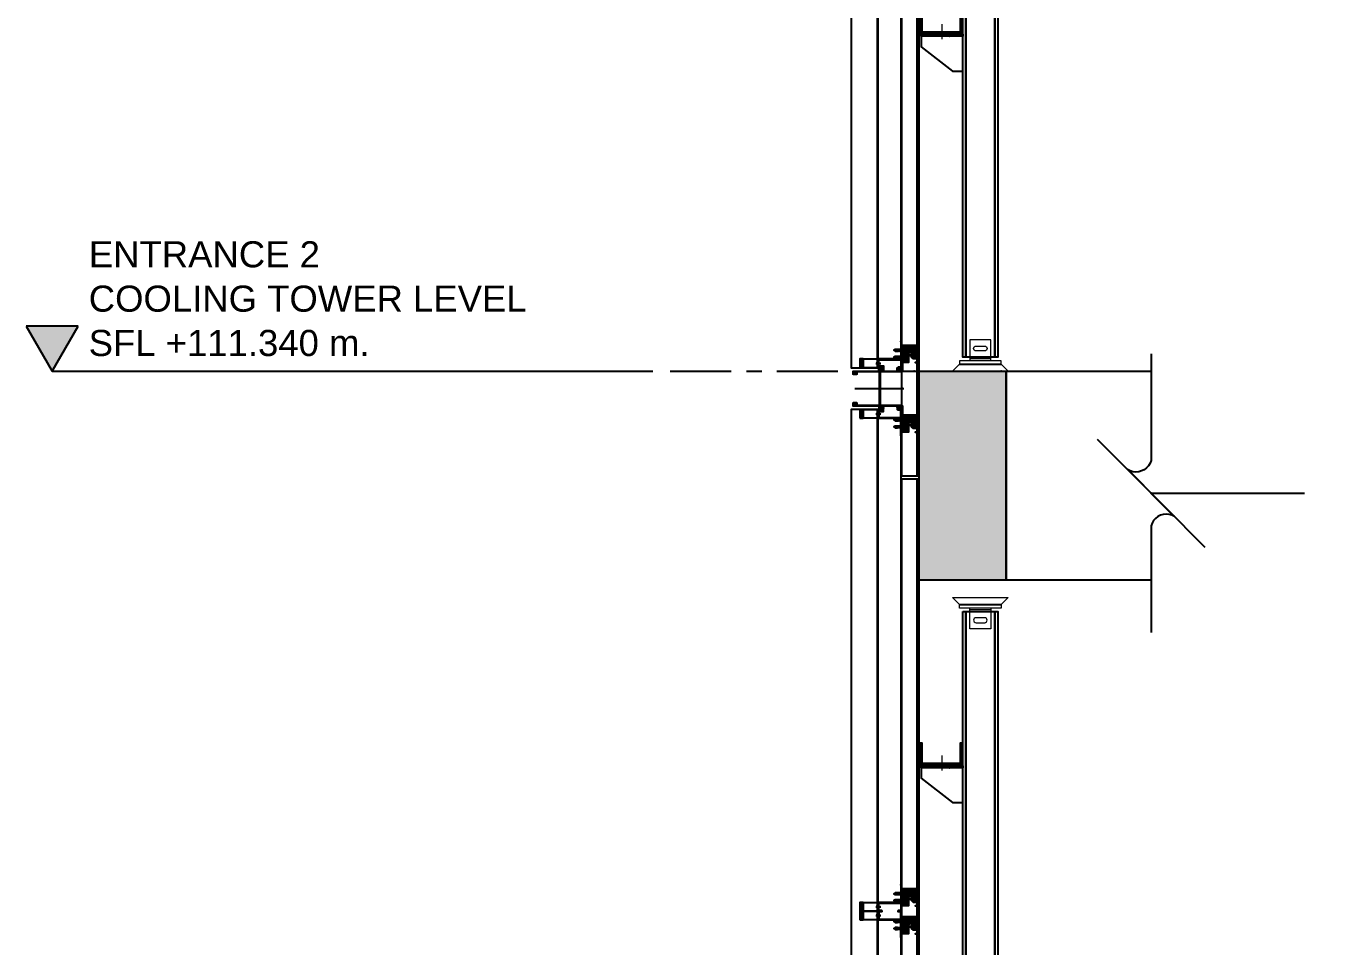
# Model space of a CAD drawing. Header units: millimetres. Extents: x -4391136 to -1798569, y -886572 to -291056.
# Drawn here: x -2201829 to -2198091, y -386143 to -383500 of the extents above; entities that cross this region are included whole.
import ezdxf

# ---------------------------------------------------------------- set-up
doc = ezdxf.new("R2010")
doc.units = ezdxf.units.MM
doc.set_wipeout_variables(frame=1)
for name, pattern in [('CENTER', [50.8, 31.75, -6.35, 6.35, -6.35]), ('TA_GL_000.70000', [1.925, 0.7, -0.175, 0.175, -0.175, 0.7]), ('TA_HL_001.00000', [6.5, 3.55, -2.95]), ('XKITLINE00', [0])]:
    doc.linetypes.add(name, pattern=pattern)
for name, color, linetype, plot in [('000 - 0_SYM_DWG_BREAKER_DEF_SUB', 7, 'Continuous', False), ('000 - STRUCTURE_STEEL_FRAMING_DEF_SUB', 7, 'Continuous', False), ('010 - ASPG_ACCESSORIES_DEF_SUB', 7, 'Continuous', False), ('010 - ASPG_FASTERN_DEF_SUB', 7, 'Continuous', False), ('010 - ASPG_FRAMING_DEF_SUB', 7, 'Continuous', False)]:
    doc.layers.add(name, color=color, linetype=linetype, plot=plot)
for name, color, linetype in [('000 - 0_SYM_DWG_BREAKER_MAIN_COLOR_1', 7, 'Continuous'), ('000 - 0_SYM_DWG_BREAKER_WIPEOUT_', 7, 'Continuous'), ('000 - 0_SYM_DWG_GRIDLINE_MAIN_COLOR_251', 7, 'Continuous'), ('000 - 0_SYM_DWG_LEVEL_MAIN_COLOR_2', 7, 'Continuous'), ('000 - 0_SYM_DWG_LEVEL_TEXT', 7, 'Continuous'), ('000 - CONCRETE_COL_CUT_COLOR_1', 7, 'Continuous'), ('000 - CONCRETE_COL_CUT_COLOR_5', 7, 'Continuous'), ('000 - CONCRETE_COL_HATCH_', 7, 'Continuous'), ('000 - CONCRETE_COL_MAIN_COLOR_1', 7, 'Continuous'), ('000 - CONCRETE_COL_WIPEOUT_', 7, 'Continuous'), ('000 - STRUCTURE_STEEL_ACCESORIES_MAIN_COLOR_1', 7, 'Continuous'), ('000 - STRUCTURE_STEEL_FASTERN_MAIN_COLOR_2', 7, 'Continuous'), ('000 - STRUCTURE_STEEL_FRAMING_CUT_COLOR_4', 7, 'Continuous'), ('000 - STRUCTURE_STEEL_FRAMING_HATCH_', 7, 'Continuous'), ('000 - STRUCTURE_STEEL_FRAMING_MAIN_COLOR_1', 7, 'Continuous'), ('000 - STRUCTURE_STEEL_FRAMING_MAIN_COLOR_2', 7, 'Continuous'), ('000 - STRUCTURE_STEEL_FRAMING_SUB_COLOR_2', 7, 'Continuous'), ('000 - STRUCTURE_STEEL_FRAMING_WIPEOUT_', 7, 'Continuous'), ('010 - ASPG_ACCESSORIES_MAIN_COLOR_1', 7, 'Continuous'), ('010 - ASPG_ACCESSORIES_MAIN_COLOR_2', 7, 'Continuous'), ('010 - ASPG_ACCESSORIES_SUB_COLOR_3', 7, 'Continuous'), ('010 - ASPG_EXTR_MAIN_COLOR_2', 7, 'Continuous'), ('010 - ASPG_EXTR_WIPEOUT_', 7, 'Continuous'), ('010 - ASPG_FASTERN_MAIN_COLOR_1', 7, 'Continuous'), ('010 - ASPG_FASTERN_SUB_COLOR_2', 7, 'Continuous'), ('010 - ASPG_FASTERN_WIPEOUT_', 7, 'Continuous'), ('010 - ASPG_FRAMING_CUT_COLOR_4', 7, 'Continuous'), ('010 - ASPG_FRAMING_HATCH_', 7, 'Continuous'), ('010 - ASPG_FRAMING_SUB_COLOR_2', 7, 'Continuous'), ('010 - ASPG_FRAMING_WIPEOUT_', 7, 'Continuous'), ('Center Line', 7, 'CENTER'), ('HATCH', 7, 'Continuous')]:
    doc.layers.add(name, color=color, linetype=linetype)
doc.layers.add('Part', color=7, linetype='Continuous', lineweight=0)
doc.layers.add('SCREW', color=7, linetype='Continuous', lineweight=5)
doc.styles.add('Arial_1', font='arial.ttf', dxfattribs={"height": 2000})
doc.styles.add('TA', font='', dxfattribs={"height": 4.5})
doc.styles.get('TA').set_extended_font_data('Cordia New')
pattern_1 = [(45, (2715.48714, 3084.9077), (-0.265165043, 0.265165043), []), (45, (2715.6639, 3084.9077), (-0.265165043, 0.265165043), [])]
pattern_2 = [(270, (1257419.24324, -520041.6224), (0.65495992507, -1.1344238721), [0.7562825814, -1.5125651628]), (30, (1257419.24324, -520041.6224), (0.65495992936, 1.1344238696), [0.7562825814, -1.5125651628]), (330, (1257419.24324, -520041.6224), (1.30991985442, -2.48e-09), [-1.5125651628, 0.7562825814])]
pattern_3 = [(315, (1257419.4929, -520021.6224), (1.3369313545, 1.3369313545), []), (45, (1257419.4929, -520021.6224), (-1.3369313545, 1.3369313545), [])]
pattern_4 = [(270, (1257419.4425, -520043.9224), (0.65495992507, -1.1344238721), [0.7562825814, -1.5125651628]), (30, (1257419.4425, -520043.9224), (0.65495992936, 1.1344238696), [0.7562825814, -1.5125651628]), (330, (1257419.4425, -520043.9224), (1.30991985442, -2.48e-09), [-1.5125651628, 0.7562825814])]
pattern_5 = [(315, (1257419.1929, -520023.9224), (1.3369313545, 1.3369313545), []), (45, (1257419.1929, -520023.9224), (-1.3369313545, 1.3369313545), [])]

# ---------------------------------------------------------------- blocks, each defined once
blk = doc.blocks.new('*A2430')
at = {"layer": 'Part', "color": 7, "linetype": 'XKITLINE00', "lineweight": 0}
for p, q in [((560.731873, 232.946249), (560.571873, 232.946249)), ((560.571873, 232.946249), (560.571873, 231.646249)), ((560.731873, 231.766249), (560.731873, 232.946249)), ((563.071873, 232.946249), (562.911873, 232.946249)), ((562.911873, 232.946249), (562.911873, 231.766249)), ((563.071873, 231.646249), (563.071873, 232.946249)), ((562.911873, 231.766249), (560.731873, 231.766249)), ((560.571873, 231.646249), (563.071873, 231.646249))]:
    blk.add_line(p, q, dxfattribs=at)
blk = doc.blocks.new('*A2431')
at = {"layer": 'Part', "color": 7, "linetype": 'XKITLINE00', "lineweight": 0}
for p, q in [((560.671873, 231.526249), (560.671873, 231.646249)), ((563.071873, 231.526249), (560.671873, 231.526249)), ((563.071873, 231.646249), (563.071873, 231.526249))]:
    blk.add_line(p, q, dxfattribs=at)
blk = doc.blocks.new('*U2432')
at = {"color": 7}
blk.add_wipeout([(-120, 100), (-120, 106), (-125, 106), (-125, 171), (-117, 171), (-117, 112), (-8, 112), (-8, 171), (0, 171), (0, 106), (0, 100), (0, 0), (-30, 0), (-120, 70)], dxfattribs=at)
at = {"layer": '000 - STRUCTURE_STEEL_FRAMING_HATCH_'}
h = blk.add_hatch(dxfattribs=at)
h.set_pattern_fill('ANSI32', scale=0.5)
h.paths.add_polyline_path([(-125, 171), (-125, 106), (0, 106), (0, 171), (-8, 171), (-8, 112), (-117, 112), (-117, 171)])
h = blk.add_hatch(dxfattribs=at)
h.set_pattern_fill('ANSI32', style=0)
h.set_pattern_definition(pattern_1)
h.paths.add_polyline_path([(-38, 106), (-38, 100), (-82, 100), (-82, 106)], flags=17)
h = blk.add_hatch(dxfattribs=at)
h.set_pattern_fill('ANSI32', style=0)
h.set_pattern_definition(pattern_1)
h.paths.add_polyline_path([(-53, 112), (-53, 106), (-67, 106), (-67, 112)], flags=17)
at = {"layer": '000 - STRUCTURE_STEEL_FRAMING_CUT_COLOR_4', "color": 7}
blk.add_lwpolyline([(-125, 171), (-125, 106), (0, 106), (0, 171), (-8, 171), (-8, 112), (-117, 112), (-117, 171), (-125, 171)], dxfattribs=at)
at = {"layer": '000 - STRUCTURE_STEEL_FRAMING_DEF_SUB', "color": 7, "linetype": 'XKITLINE00', "lineweight": 0}
blk.add_line((-60, 92.1), (-60, 135), dxfattribs=at)
blk.add_line((-60, 92.1), (-60, 135), dxfattribs=at)
at = {"layer": '000 - STRUCTURE_STEEL_FRAMING_HATCH_', "color": 7, "linetype": 'XKITLINE00', "lineweight": 0}
for p, q in [((-82, 100), (-82, 106)), ((-82, 100), (-82, 106)), ((-67, 106), (-67, 112)), ((-67, 106), (-67, 112)), ((-53, 106), (-53, 112)), ((-53, 106), (-53, 112)), ((-38, 100), (-38, 106)), ((-38, 100), (-38, 106))]:
    blk.add_line(p, q, dxfattribs=at)
at = {"layer": '000 - STRUCTURE_STEEL_FRAMING_MAIN_COLOR_2', "color": 7}
blk.add_lwpolyline([(-120, 106), (0, 106), (0, 100), (-120, 100)], close=True, dxfattribs=at)
blk.add_lwpolyline([(-120, 100), (-120, 70), (-30, 0), (0, 0), (0, 100), (-120, 100)], dxfattribs=at)
at = {"color": 7, "lineweight": 0, "xscale": 50, "yscale": 50, "zscale": 50}
blk.add_blockref('*A2430', (-28153.6, -11476.3), dxfattribs=at)
at = {"layer": '000 - STRUCTURE_STEEL_FRAMING_MAIN_COLOR_2', "color": 7, "xscale": 50, "yscale": 50, "zscale": 50}
blk.add_blockref('*A2431', (-28153.6, -11476.3), dxfattribs=at)
blk = doc.blocks.new('*U3385')
at = {"color": 7}
blk.add_wipeout([(60, 20), (60, 30), (-60, 30), (-60, 20), (-80, 0), (80, 0)], dxfattribs=at)
for points in [[(-226, -300), (-176, -300), (-176, 2340), (-226, 2340)], [(60, 1980), (60, 1970), (-60, 1970), (-60, 1980), (-80, 2000), (80, 2000)]]:
    blk.add_wipeout(points, dxfattribs=at).dxf.layer = '000 - STRUCTURE_STEEL_FRAMING_WIPEOUT_'
at = {"layer": '000 - STRUCTURE_STEEL_FASTERN_MAIN_COLOR_2', "color": 7}
blk.add_line((-60, 20), (60, 20), dxfattribs=at)
at = {"color": 7}
blk.add_wipeout([(60, 1980), (60, 1970), (-60, 1970), (-60, 1980), (-80, 2000), (80, 2000)], dxfattribs=at)
at = {"layer": '000 - STRUCTURE_STEEL_FASTERN_MAIN_COLOR_2', "color": 7}
blk.add_line((-60, 1980), (60, 1980), dxfattribs=at)
at = {"layer": '000 - STRUCTURE_STEEL_FASTERN_MAIN_COLOR_2', "color": 7, "lineweight": 0}
blk.add_lwpolyline([(60, 1980), (60, 1970), (-60, 1970), (-60, 1980), (-80, 2000), (80, 2000)], close=True, dxfattribs=at)
at = {"color": 7}
blk.add_wipeout([(-50, 40), (50, 40), (50, 1960), (-50, 1960)], dxfattribs=at)
at = {"layer": '000 - STRUCTURE_STEEL_ACCESORIES_MAIN_COLOR_1', "color": 7, "lineweight": 0}
for p, q in [((-30, 1910), (-30, 1970)), ((30, 1965), (-30, 1965)), ((30, 1970), (30, 1910)), ((30, 1910), (-30, 1910)), ((30, 90), (-30, 90)), ((-30, 90), (-30, 30)), ((30, 30), (30, 90)), ((30, 35), (-30, 35))]:
    blk.add_line(p, q, dxfattribs=at)
for points in [[(-15.2, 1928.5), (-12.5, 1928), (12.5, 1928), (15.2, 1928.5), (17.4, 1930.1), (19, 1932.3), (19.5, 1935), (19, 1937.7), (17.4, 1939.9), (15.2, 1941.5), (12.5, 1942), (-12.5, 1942), (-15.2, 1941.5), (-17.4, 1939.9), (-19, 1937.7), (-19.5, 1935), (-19, 1932.3), (-17.4, 1930.1), (-15.2, 1928.5)], [(-15.2, 71.5), (-12.5, 72), (12.5, 72), (15.2, 71.5), (17.4, 69.9), (19, 67.7), (19.5, 65), (19, 62.3), (17.4, 60.1), (15.2, 58.5), (12.5, 58), (-12.5, 58), (-15.2, 58.5), (-17.4, 60.1), (-19, 62.3), (-19.5, 65), (-19, 67.7), (-17.4, 69.9), (-15.2, 71.5)]]:
    blk.add_lwpolyline(points, close=True, dxfattribs=at)
at = {"layer": '000 - STRUCTURE_STEEL_FASTERN_MAIN_COLOR_2', "color": 7, "lineweight": 0}
blk.add_lwpolyline([(60, 20), (60, 30), (-60, 30), (-60, 20), (-80, 0), (80, 0)], close=True, dxfattribs=at)
at = {"layer": '000 - STRUCTURE_STEEL_FRAMING_MAIN_COLOR_1', "color": 7}
for points in [[(-50, 1960), (-42, 1960), (-42, 40), (-50, 40)], [(42, 1960), (50, 1960), (50, 40), (42, 40)]]:
    blk.add_lwpolyline(points, close=True, dxfattribs=at)
at = {"layer": '000 - STRUCTURE_STEEL_FRAMING_SUB_COLOR_2', "color": 7}
blk.add_lwpolyline([(-42, 1960), (42, 1960), (42, 40), (-42, 40)], close=True, dxfattribs=at)
at = {"color": 7}
for p in [(-50, 1411.5), (-50, 361.5)]:
    blk.add_blockref('*U2432', p, dxfattribs=at)
at = {"layer": '000 - STRUCTURE_STEEL_FRAMING_MAIN_COLOR_1', "color": 7}
for points in [[(-226, -300), (-181, -300), (-181, 2340), (-226, 2340)], [(-181, -300), (-176, -300), (-176, 2340), (-181, 2340)]]:
    blk.add_lwpolyline(points, close=True, dxfattribs=at)
at = {"color": 7}
for p in [(-50, 1411.5), (-50, 361.5)]:
    blk.add_blockref('*U2432', p, dxfattribs=at)
blk = doc.blocks.new('*U3386')
at = {"color": 7}
blk.add_wipeout([(60, 20), (60, 30), (-60, 30), (-60, 20), (-80, 0), (80, 0)], dxfattribs=at)
for points in [[(-226, -300), (-176, -300), (-176, 3500), (-226, 3500)], [(60, 2130), (60, 2120), (-60, 2120), (-60, 2130), (-80, 2150), (80, 2150)]]:
    blk.add_wipeout(points, dxfattribs=at).dxf.layer = '000 - STRUCTURE_STEEL_FRAMING_WIPEOUT_'
at = {"layer": '000 - STRUCTURE_STEEL_FASTERN_MAIN_COLOR_2', "color": 7}
blk.add_line((-60, 20), (60, 20), dxfattribs=at)
at = {"color": 7}
blk.add_wipeout([(60, 2130), (60, 2120), (-60, 2120), (-60, 2130), (-80, 2150), (80, 2150)], dxfattribs=at)
at = {"layer": '000 - STRUCTURE_STEEL_FASTERN_MAIN_COLOR_2', "color": 7}
blk.add_line((-60, 2130), (60, 2130), dxfattribs=at)
at = {"layer": '000 - STRUCTURE_STEEL_FASTERN_MAIN_COLOR_2', "color": 7, "lineweight": 0}
blk.add_lwpolyline([(60, 2130), (60, 2120), (-60, 2120), (-60, 2130), (-80, 2150), (80, 2150)], close=True, dxfattribs=at)
at = {"color": 7}
blk.add_wipeout([(-50, 40), (50, 40), (50, 2110), (-50, 2110)], dxfattribs=at)
at = {"layer": '000 - STRUCTURE_STEEL_ACCESORIES_MAIN_COLOR_1', "color": 7, "lineweight": 0}
for p, q in [((-30, 2060), (-30, 2120)), ((30, 2115), (-30, 2115)), ((30, 2120), (30, 2060)), ((30, 2060), (-30, 2060)), ((30, 90), (-30, 90)), ((-30, 90), (-30, 30)), ((30, 30), (30, 90)), ((30, 35), (-30, 35))]:
    blk.add_line(p, q, dxfattribs=at)
for points in [[(-15.2, 2078.5), (-12.5, 2078), (12.5, 2078), (15.2, 2078.5), (17.4, 2080.1), (19, 2082.3), (19.5, 2085), (19, 2087.7), (17.4, 2089.9), (15.2, 2091.5), (12.5, 2092), (-12.5, 2092), (-15.2, 2091.5), (-17.4, 2089.9), (-19, 2087.7), (-19.5, 2085), (-19, 2082.3), (-17.4, 2080.1), (-15.2, 2078.5)], [(-15.2, 71.5), (-12.5, 72), (12.5, 72), (15.2, 71.5), (17.4, 69.9), (19, 67.7), (19.5, 65), (19, 62.3), (17.4, 60.1), (15.2, 58.5), (12.5, 58), (-12.5, 58), (-15.2, 58.5), (-17.4, 60.1), (-19, 62.3), (-19.5, 65), (-19, 67.7), (-17.4, 69.9), (-15.2, 71.5)]]:
    blk.add_lwpolyline(points, close=True, dxfattribs=at)
at = {"layer": '000 - STRUCTURE_STEEL_FASTERN_MAIN_COLOR_2', "color": 7, "lineweight": 0}
blk.add_lwpolyline([(60, 20), (60, 30), (-60, 30), (-60, 20), (-80, 0), (80, 0)], close=True, dxfattribs=at)
at = {"layer": '000 - STRUCTURE_STEEL_FRAMING_MAIN_COLOR_1', "color": 7}
for points in [[(-50, 2110), (-42, 2110), (-42, 40), (-50, 40)], [(42, 2110), (50, 2110), (50, 40), (42, 40)]]:
    blk.add_lwpolyline(points, close=True, dxfattribs=at)
at = {"layer": '000 - STRUCTURE_STEEL_FRAMING_SUB_COLOR_2', "color": 7}
blk.add_lwpolyline([(-42, 2110), (42, 2110), (42, 40), (-42, 40)], close=True, dxfattribs=at)
at = {"color": 7}
blk.add_blockref('*U2432', (-50, 861.5), dxfattribs=at)
blk.add_blockref('*U2432', (-50, 861.5), dxfattribs=at)
at = {"layer": '000 - STRUCTURE_STEEL_FRAMING_MAIN_COLOR_1', "color": 7}
for points in [[(-226, -300), (-181, -300), (-181, 3500), (-226, 3500)], [(-181, -300), (-176, -300), (-176, 3500), (-181, 3500)]]:
    blk.add_lwpolyline(points, close=True, dxfattribs=at)
at = {"color": 7}
blk.add_blockref('*U2432', (-50, 861.5), dxfattribs=at)
blk.add_blockref('*U2432', (-50, 861.5), dxfattribs=at)
blk = doc.blocks.new('000_ASPG_TYP_FILES_20260218-010703_FRAME_EXTR_HONLIZONTAL')
at = {"layer": '010 - ASPG_FRAMING_HATCH_'}
h = blk.add_hatch(dxfattribs=at)
h.set_pattern_fill('ANSI32', scale=0.1)
edge = h.paths.add_edge_path()
edge.add_line((74.7, 2), (25, 2))
edge.add_line((25, 2), (25, 67))
edge.add_arc((24.7, 67), 0.3, 0, 90)
edge.add_line((24.7, 67.3), (0.3, 67.3))
edge.add_arc((0.3, 67), 0.3, 90, 180)
edge.add_line((0, 67), (0, 57.6))
edge.add_arc((0.3, 57.6), 0.3, 180, 270)
edge.add_line((0.3, 57.3), (1.7, 57.3))
edge.add_arc((1.7, 57.6), 0.3, 270, 360)
edge.add_line((2, 57.6), (2, 65))
edge.add_arc((2.3, 65), 0.3, 90, 180, ccw=False)
edge.add_line((2.3, 65.3), (22.7, 65.3))
edge.add_arc((22.7, 65), 0.3, 0, 90, ccw=False)
edge.add_line((23, 65), (23, 49))
edge.add_line((23, 49), (23.5, 48.5))
edge.add_line((23.5, 48.5), (23, 48))
edge.add_line((23, 48), (23, 22.3))
edge.add_line((23, 22.3), (23.5, 21.8))
edge.add_line((23.5, 21.8), (23, 21.3))
edge.add_line((23, 21.3), (23, 2.3))
edge.add_arc((22.7, 2.3), 0.3, -90, 0, ccw=False)
edge.add_line((22.7, 2), (2.3, 2))
edge.add_arc((2.3, 2.3), 0.3, 180, 270, ccw=False)
edge.add_line((2, 2.3), (2, 9.7))
edge.add_arc((1.7, 9.7), 0.3, 0, 90)
edge.add_line((1.7, 10), (0.3, 10))
edge.add_arc((0.3, 9.7), 0.3, 90, 180)
edge.add_line((0, 9.7), (0, 0.3))
edge.add_arc((0.3, 0.3), 0.3, 180, 270)
edge.add_line((0.3, 0), (74.7, 0))
at = {"layer": '010 - ASPG_ACCESSORIES_DEF_SUB', "color": 7}
for p in [(0, 67.3), (0, 57.3), (25, 67.3), (25, 67.3), (0, 10), (0, 10), (0, 0), (75, 2), (75, 0)]:
    blk.add_point(p, dxfattribs=at)
at = {"layer": '010 - ASPG_FRAMING_CUT_COLOR_4', "color": 7}
blk.add_line((75, 0.3), (75, 1.7), dxfattribs=at)
blk.add_lwpolyline([(74.7, 2), (25, 2), (25, 67, 0.414214), (24.7, 67.3), (0.3, 67.3, 0.414214), (0, 67), (0, 57.6, 0.414214), (0.3, 57.3), (1.7, 57.3, 0.414214), (2, 57.6), (2, 65, -0.414214), (2.3, 65.3), (22.7, 65.3, -0.414214), (23, 65), (23, 49), (23.5, 48.5), (23, 48), (23, 22.3), (23.5, 21.8), (23, 21.3), (23, 2.3, -0.414214), (22.7, 2), (2.3, 2, -0.414214), (2, 2.3), (2, 9.7, 0.414214), (1.7, 10), (0.3, 10, 0.414214), (0, 9.7), (0, 0.3, 0.414214), (0.3, 0), (74.7, 0)], format="xyb", dxfattribs=at)
for centre, start, end in [((0.3, 57.6), 180, 270), ((1.7, 57.6), 270, 0), ((2.3, 65), 90, 180), ((0.3, 9.7), 90, 180), ((0.3, 0.3), 180, 270), ((1.7, 9.7), 0, 90), ((2.3, 2.3), 180, 270), ((22.7, 2.3), 270, 0), ((74.7, 1.7), 0, 90), ((74.7, 0.3), 270, 0)]:
    blk.add_arc(centre, 0.3, start, end, dxfattribs=at)
blk = doc.blocks.new('PZG35-9D5')
at = {"layer": 'Center Line', "color": 7}
blk.add_line((0, 3.7), (0, -10.5), dxfattribs=at)
at = {"layer": 'SCREW', "color": 7}
for p, q in [((-1.4, 0), (-1.4, -1.1)), ((1.4, 0), (1.4, -0.6)), ((-1.9, -1.4), (1.9, -0.9)), ((-1.9, -1.4), (-1.4, -1.1)), ((-1.9, -1.4), (-1.4, -1.7)), ((-1.9, -2.7), (1.9, -2.2)), ((-1.9, -2.7), (-1.4, -2.4)), ((-1.9, -2.7), (-1.4, -3)), ((-1.9, -4), (-1.4, -3.7)), ((-1.9, -4), (-1, -3.9)), ((-1.9, -4), (-1.4, -4.3)), ((-1.4, -1.1), (1.4, -0.6)), ((-1.4, -1.7), (1.4, -1.2)), ((-1.4, -1.7), (-1.4, -2.4)), ((-1.4, -2.4), (1.4, -1.9)), ((-1.4, -3), (1.4, -2.5)), ((-1.4, -3), (-1.4, -3.7)), ((-1.4, -3.7), (-0.8, -3.6)), ((-1.4, -4.3), (-1.4, -8.1)), ((-1.4, -4.3), (-1.2, -4.3)), ((0, -9.5), (-1.4, -8.1)), ((0, -9.5), (1.4, -8.1)), ((0.6, -3.3), (1.4, -3.2)), ((0.7, -3.7), (1.9, -3.5)), ((0.7, -3.9), (1.4, -3.8)), ((0.7, -4.6), (1.4, -4.5)), ((0.7, -5), (1.9, -4.8)), ((0.7, -5.2), (1.4, -5.1)), ((1.9, -0.9), (1.4, -0.6)), ((1.9, -0.9), (1.4, -1.2)), ((1.4, -1.2), (1.4, -1.9)), ((1.9, -2.2), (1.4, -1.9)), ((1.9, -2.2), (1.4, -2.5)), ((1.4, -2.5), (1.4, -3.2)), ((1.9, -3.5), (1.4, -3.2)), ((1.9, -3.5), (1.4, -3.8)), ((1.4, -3.8), (1.4, -4.5)), ((1.9, -4.8), (1.4, -4.5)), ((1.9, -4.8), (1.4, -5.1)), ((1.4, -5.1), (1.4, -8.1))]:
    blk.add_line(p, q, dxfattribs=at)
blk.add_lwpolyline([(0, -9.5), (0.7, -5.2), (0.7, -3.6, 0.417657), (0.4, -3.3, 0.108102), (-0.8, -3.6), (-1.4, -4.7)], format="xyb", dxfattribs=at)
blk = doc.blocks.new('*U3396')
at = {"layer": 'SCREW', "color": 7}
blk.add_lwpolyline([(3, 1.8, 0.09906), (0.8, 2.5), (0.8, 2.3), (-0.8, 2.3), (-0.8, 2.5, 0.09906), (-3, 1.8, 0.266588), (-3.5, 1), (-3.5, 0.2, 0.414214), (-3.3, 0), (3.3, 0, 0.414214), (3.5, 0.2), (3.5, 1, 0.266588)], format="xyb", close=True, dxfattribs=at)
blk.add_blockref('PZG35-9D5', (0, 0), dxfattribs=at)
blk = doc.blocks.new('000_ASPG_TYP_FILES_BK_FOR_ASPG_LOUVERS_SIDE_VIEW')
at = {"color": 7}
blk.add_point((0, 0), dxfattribs=at)
at = {"layer": '010 - ASPG_ACCESSORIES_MAIN_COLOR_1', "color": 7}
blk.add_line((2.8, -12.5), (2.8, 12.5), dxfattribs=at)
for points in [[(43.2, -12.5), (0.8, -12.5), (0.8, 12.5), (43.2, 12.5)], [(52.5, 12.5), (43.2, 12.5), (43.2, -12.5), (52.5, -12.5)]]:
    blk.add_lwpolyline(points, close=True, dxfattribs=at)
at = {"layer": '010 - ASPG_ACCESSORIES_SUB_COLOR_3', "color": 7}
for p, q in [((43.5, -12.5), (43.5, 12.5)), ((43.8, -12.5), (43.8, 12.5)), ((44.3, -12.5), (44.3, 12.5)), ((45, -12.5), (45, 12.5)), ((45.8, -12.5), (45.8, 12.5)), ((46.7, -12.5), (46.7, 12.5)), ((47.6, -12.5), (47.6, 12.5)), ((48.6, -12.5), (48.6, 12.5)), ((50.6, -12.5), (50.6, 12.5)), ((51.4, -12.5), (51.4, 12.5)), ((52.1, -12.5), (52.1, 12.5)), ((52.5, -12.5), (52.5, 12.5))]:
    blk.add_line(p, q, dxfattribs=at)
at = {"layer": 'SCREW', "color": 7, "rotation": 270}
blk.add_blockref('*U3396', (2.8, 0), dxfattribs=at)
blk = doc.blocks.new('A$C57452C2B')
at = {"layer": '010 - ASPG_FASTERN_MAIN_COLOR_1', "color": 7}
for p, q in [((0.003, 0.0005), (0.003, 0.004)), ((0.01, 0), (0.004, 0)), ((0.007, 0.031), (0.0045, 0.021)), ((0.005, 0.0005), (0.005, 0.004)), ((0.009, 0.0005), (0.009, 0.004)), ((0.011, 0.0005), (0.011, 0.004))]:
    blk.add_line(p, q, dxfattribs=at)
for points in [[(0.014, 0.005), (0.014, 0.006), (0, 0.006), (0, 0.005), (0.003, 0.004), (0.011, 0.004)], [(0.0045, 0.021), (0.0045, 0.028), (0.007, 0.031), (0.0095, 0.028), (0.0095, 0.021)]]:
    blk.add_lwpolyline(points, close=True, dxfattribs=at)
for centre, radius, start, end in [((0.004, 0.0013), 0.00125, 216.8699, 323.1301), ((0.007, 0.0043), 0.00425, 241.9275, 298.0725), ((0.01, 0.0013), 0.00125, 216.8699, 323.1301)]:
    blk.add_arc(centre, radius, start, end, dxfattribs=at)
at = {"layer": '010 - ASPG_FASTERN_SUB_COLOR_2', "color": 7}
for p in [(0.0095, 0.021), (0.0045, 0.021)]:
    blk.add_line(p, (0.0045, 0.0197), dxfattribs=at)
for points in [[(0.0045, 0.0167, 0.666667), (0.0045, 0.0182), (0.0095, 0.0195, 0.666667), (0.0095, 0.018)], [(0.0045, 0.0152, 0.666667), (0.0045, 0.0167), (0.0095, 0.018, 0.666667), (0.0095, 0.0165)], [(0.0045, 0.0137, 0.666667), (0.0045, 0.0152), (0.0095, 0.0165, 0.666667), (0.0095, 0.015)], [(0.0045, 0.0122, 0.666667), (0.0045, 0.0137), (0.0095, 0.015, 0.666667), (0.0095, 0.0135)], [(0.0045, 0.0107, 0.666667), (0.0045, 0.0122), (0.0095, 0.0135, 0.666667), (0.0095, 0.012)], [(0.0045, 0.0092, 0.666667), (0.0045, 0.0107), (0.0095, 0.012, 0.666667), (0.0095, 0.0105)], [(0.0045, 0.0077, 0.666667), (0.0045, 0.0092), (0.0095, 0.0105, 0.666667), (0.0095, 0.009)], [(0.0045, 0.0062, 0.666667), (0.0045, 0.0077), (0.0095, 0.009, 0.666667), (0.0095, 0.0075)], [(0.0047, 0.006, 0.091189), (0.0045, 0.0062), (0.0095, 0.0075, 0.666667), (0.0095, 0.006)]]:
    blk.add_lwpolyline(points, format="xyb", dxfattribs=at)
for centre, start, end in [((0.0042, 0.0189), 292.6199, 67.3801), ((0.0098, 0.0203), 112.6199, 247.3801)]:
    blk.add_arc(centre, 0.000812, start, end, dxfattribs=at)
blk = doc.blocks.new('A$C6d2a724f')
at = {"color": 7}
blk.add_wipeout([(-3.7, 6.3), (3.7, 6.3), (7.3, 0), (3.7, -6.3), (-3.7, -6.3), (-7.3, 0)], dxfattribs=at).dxf.layer = '010 - ASPG_FASTERN_MAIN_COLOR_1'
at = {"layer": '010 - ASPG_FASTERN_MAIN_COLOR_1', "color": 7}
blk.add_lwpolyline([(-3.7, 6.3), (3.7, 6.3), (7.3, 0), (3.7, -6.3), (-3.7, -6.3), (-7.3, 0)], close=True, dxfattribs=at)
at = {"layer": '010 - ASPG_FASTERN_SUB_COLOR_2', "color": 7}
for radius in [6.33, 3.96]:
    blk.add_circle((0, 0), radius, dxfattribs=at)
blk = doc.blocks.new('A$Cb3d6a647')
at = {"color": 7}
blk.add_wipeout([(0, -50), (0, -50), (0, 0), (40, 0), (40, -40), (33.7, -40), (28.7, -35), (28.7, -25), (27.4, -21.8), (24.2, -20.5), (21, -21.8), (19.7, -25), (19.7, -50)], dxfattribs=at).dxf.layer = '010 - ASPG_FASTERN_WIPEOUT_'
at = {"layer": 'HATCH'}
h = blk.add_hatch(dxfattribs=at)
h.set_pattern_fill('DOTS', scale=0.5)
h.paths.add_polyline_path([(3, 0), (3, -8), (4, -8), (5, -11), (8.5, -11, -0.236068), (9, -12), (9, -19), (5, -19), (4, -22), (3, -22), (3, -28), (4, -28), (5, -31), (8.5, -31, -0.236068), (9, -32), (9, -39), (5, -39), (4, -42), (3, -42), (3, -50), (19.7, -50), (19.7, -25, -1), (28.7, -25), (28.7, -35), (33.7, -40), (40, -40), (40, 0)])
at = {"color": 7}
blk.add_point((40, -50), dxfattribs=at)
at = {"layer": '010 - ASPG_ACCESSORIES_MAIN_COLOR_1', "color": 7}
blk.add_lwpolyline([(0, 0), (3, 0), (3, -50), (0, -50)], close=True, dxfattribs=at)
at = {"layer": '010 - ASPG_ACCESSORIES_MAIN_COLOR_2', "color": 7}
blk.add_lwpolyline([(0, 0), (40, 0), (40, -40), (33.7, -40), (28.7, -35), (28.7, -25, 1), (19.7, -25), (19.7, -50), (0, -50)], format="xyb", close=True, dxfattribs=at)
at = {"color": 7, "extrusion": (0, 0, -1), "xscale": 1000, "yscale": 1000, "zscale": -1000, "rotation": 270}
for p in [(-9, -8), (-9, -28)]:
    blk.add_blockref('A$C57452C2B', p, dxfattribs=at)
at = {"color": 7}
blk.add_blockref('A$C6d2a724f', (24.2, -25), dxfattribs=at)
blk = doc.blocks.new('*U2466')
at = {"color": 7}
blk.add_wipeout([(1415, 2), (25, 2), (25, 67.3), (1415, 67.3)], dxfattribs=at).dxf.layer = '010 - ASPG_FRAMING_WIPEOUT_'
blk.add_blockref('000_ASPG_TYP_FILES_20260218-010703_FRAME_EXTR_HONLIZONTAL', (0, 0), dxfattribs=at)
at = {"color": 7, "xscale": -1}
blk.add_blockref('000_ASPG_TYP_FILES_20260218-010703_FRAME_EXTR_HONLIZONTAL', (1440, 0), dxfattribs=at)
at = {"color": 7}
blk.add_wipeout([(2880, 67.8), (2880, 144.8), (0, 144.8), (0, 67.8)], dxfattribs=at).dxf.layer = '010 - ASPG_EXTR_WIPEOUT_'
blk.add_point((25, 67.3), dxfattribs=at)
at = {"layer": '010 - ASPG_EXTR_MAIN_COLOR_2', "color": 7}
blk.add_lwpolyline([(2880, 69.8), (2880, 144.8), (0, 144.8), (0, 69.8)], close=True, dxfattribs=at)
at = {"layer": '010 - ASPG_FRAMING_SUB_COLOR_2', "color": 7}
blk.add_lwpolyline([(1415, 2), (25, 2), (25, 67.3), (1415, 67.3)], close=True, dxfattribs=at)
at = {"color": 7, "rotation": 90}
for p in [(12.5, 67.3), (1427.5, 67.3)]:
    blk.add_blockref('000_ASPG_TYP_FILES_BK_FOR_ASPG_LOUVERS_SIDE_VIEW', p, dxfattribs=at)
at = {"color": 7, "rotation": 270}
for p in [(65, 0), (1425, 0)]:
    blk.add_blockref('A$Cb3d6a647', p, dxfattribs=at)
blk = doc.blocks.new('*U2463')
at = {"color": 7}
blk.add_wipeout([(1138.3, 2), (25, 2), (25, 67.3), (1138.3, 67.3)], dxfattribs=at).dxf.layer = '010 - ASPG_FRAMING_WIPEOUT_'
blk.add_blockref('000_ASPG_TYP_FILES_20260218-010703_FRAME_EXTR_HONLIZONTAL', (0, 0), dxfattribs=at)
at = {"color": 7, "xscale": -1}
blk.add_blockref('000_ASPG_TYP_FILES_20260218-010703_FRAME_EXTR_HONLIZONTAL', (1163.3, 0), dxfattribs=at)
at = {"color": 7}
blk.add_wipeout([(3490, 67.8), (3490, 144.8), (0, 144.8), (0, 67.8)], dxfattribs=at).dxf.layer = '010 - ASPG_EXTR_WIPEOUT_'
blk.add_point((25, 67.3), dxfattribs=at)
at = {"layer": '010 - ASPG_EXTR_MAIN_COLOR_2', "color": 7}
blk.add_lwpolyline([(3490, 69.8), (3490, 144.8), (0, 144.8), (0, 69.8)], close=True, dxfattribs=at)
at = {"layer": '010 - ASPG_FRAMING_SUB_COLOR_2', "color": 7}
blk.add_lwpolyline([(1138.3, 2), (25, 2), (25, 67.3), (1138.3, 67.3)], close=True, dxfattribs=at)
at = {"color": 7, "rotation": 90}
for p in [(12.5, 67.3), (1150.8, 67.3)]:
    blk.add_blockref('000_ASPG_TYP_FILES_BK_FOR_ASPG_LOUVERS_SIDE_VIEW', p, dxfattribs=at)
at = {"color": 7, "rotation": 270}
for p in [(65, 0), (1148.3, 0)]:
    blk.add_blockref('A$Cb3d6a647', p, dxfattribs=at)
blk = doc.blocks.new('*U2467')
at = {"color": 7}
blk.add_wipeout([(1415, 2), (25, 2), (25, 67.3), (1415, 67.3)], dxfattribs=at).dxf.layer = '010 - ASPG_FRAMING_WIPEOUT_'
at = {"layer": '010 - ASPG_FRAMING_SUB_COLOR_2', "color": 7}
blk.add_lwpolyline([(1415, 2), (25, 2), (25, 67.3), (1415, 67.3)], close=True, dxfattribs=at)
at = {"color": 7, "rotation": 90}
for p in [(12.5, 67.3), (1427.5, 67.3)]:
    blk.add_blockref('000_ASPG_TYP_FILES_BK_FOR_ASPG_LOUVERS_SIDE_VIEW', p, dxfattribs=at)
at = {"color": 7}
blk.add_blockref('000_ASPG_TYP_FILES_20260218-010703_FRAME_EXTR_HONLIZONTAL', (0, 0), dxfattribs=at)
at = {"color": 7, "xscale": -1}
blk.add_blockref('000_ASPG_TYP_FILES_20260218-010703_FRAME_EXTR_HONLIZONTAL', (1440, 0), dxfattribs=at)
at = {"color": 7, "rotation": 270}
for p in [(65, 0), (1425, 0)]:
    blk.add_blockref('A$Cb3d6a647', p, dxfattribs=at)
blk = doc.blocks.new('*U3397')
at = {"layer": '010 - ASPG_FRAMING_HATCH_', "transparency": 33554585}
h = blk.add_hatch(dxfattribs=at)
h.set_pattern_fill('ANSI32', scale=0.25)
edge = h.paths.add_edge_path()
edge.add_line((2, -50), (2, -75))
edge.add_line((2, -75), (0, -75))
edge.add_line((0, -75), (0, -49))
edge.add_arc((1, -49), 1, 90, 180, ccw=False)
edge.add_line((1, -48), (63, -48))
edge.add_arc((63, -47), 1, 270, 360)
edge.add_line((64, -47), (64, 47))
edge.add_arc((63, 47), 1, 0, 90)
edge.add_line((63, 48), (1, 48))
edge.add_arc((1, 49), 1, 180, 270, ccw=False)
edge.add_line((0, 49), (0, 75))
edge.add_line((0, 75), (2, 75))
edge.add_line((2, 75), (2, 50))
edge.add_line((2, 50), (141, 50))
edge.add_line((141, 50), (141, 41))
edge.add_arc((140, 41), 1, 270, 360, ccw=False)
edge.add_line((140, 40), (132, 40))
edge.add_arc((132, 41), 1, 180, 270, ccw=False)
edge.add_line((131, 41), (131, 47))
edge.add_arc((130, 47), 1, 0, 90)
edge.add_line((130, 48), (67, 48))
edge.add_arc((67, 47), 1, 90, 180)
edge.add_line((66, 47), (66, -47))
edge.add_arc((67, -47), 1, 180, 270)
edge.add_line((67, -48), (130, -48))
edge.add_arc((130, -47), 1, 270, 360)
edge.add_line((131, -47), (131, -41))
edge.add_arc((132, -41), 1, 90, 180, ccw=False)
edge.add_line((132, -40), (140, -40))
edge.add_arc((140, -41), 1, 0, 90, ccw=False)
edge.add_line((141, -41), (141, -50))
edge.add_line((141, -50), (2, -50))
h.paths.add_polyline_path([(139, 48), (139, 42), (133, 42), (133, 48)], flags=16)
h.paths.add_polyline_path([(139, -48), (139, -42), (133, -42), (133, -48)], flags=16)
at = {"layer": '010 - ASPG_FRAMING_HATCH_'}
h = blk.add_hatch(dxfattribs=at)
h.set_pattern_fill('ANSI37', scale=0.595498, angle=-90)
h.set_pattern_definition(pattern_5)
edge = h.paths.add_edge_path()
edge.add_ellipse((11.5, 55), major_axis=(0, -5), ratio=0.644482, start_angle=180, end_angle=360, ccw=False)
edge.add_line((11.5, 60), (2, 60))
edge.add_arc((-7.9, 55), 11.1, -26.7963, 26.7963, ccw=False)
edge.add_line((2, 50), (11.5, 50))
h = blk.add_hatch(dxfattribs=at)
h.set_pattern_fill('HONEY', scale=0.238199, angle=-90)
h.set_pattern_definition(pattern_4)
edge = h.paths.add_edge_path()
edge.add_ellipse((11.8, 55), major_axis=(0, -5), ratio=0.644482, start_angle=0, end_angle=360, ccw=False)
h = blk.add_hatch(dxfattribs=at)
h.set_pattern_fill('HONEY', scale=0.238199, angle=-90)
h.set_pattern_definition(pattern_2)
edge = h.paths.add_edge_path()
edge.add_ellipse((57.5, 55), major_axis=(0, -5), ratio=0.644482, start_angle=0, end_angle=360)
h = blk.add_hatch(dxfattribs=at)
h.set_pattern_fill('ANSI37', scale=0.595498, angle=-90)
h.set_pattern_definition(pattern_3)
edge = h.paths.add_edge_path()
edge.add_ellipse((57.8, 55), major_axis=(0, -5), ratio=0.644482, start_angle=0, end_angle=180)
edge.add_line((57.8, 60), (62, 60))
edge.add_arc((62, 60.3), 0.3, -90, 0)
edge.add_line((62.3, 60.3), (62.3, 61))
edge.add_line((62.3, 61), (61.8, 61.5))
edge.add_line((61.8, 61.5), (62.3, 62))
edge.add_line((62.3, 62), (61.8, 62.5))
edge.add_line((61.8, 62.5), (62.3, 63))
edge.add_line((62.3, 63), (61.8, 63.5))
edge.add_line((61.8, 63.5), (62.3, 64))
edge.add_line((62.3, 64), (62.3, 65))
edge.add_line((62.3, 65), (63.3, 65))
edge.add_line((63.3, 65), (63.8, 65.5))
edge.add_line((63.8, 65.5), (64.3, 65))
edge.add_line((64.3, 65), (64.8, 65.5))
edge.add_line((64.8, 65.5), (65.3, 65))
edge.add_line((65.3, 65), (65.8, 65.5))
edge.add_line((65.8, 65.5), (66.3, 65))
edge.add_line((66.3, 65), (67, 65))
edge.add_arc((67, 65.3), 0.3, -90, 0)
edge.add_line((67.3, 65.3), (67.3, 60))
edge.add_arc((77.2, 55), 11.1, 153.2037, 206.7963)
edge.add_line((67.3, 50), (57.8, 50))
h = blk.add_hatch(dxfattribs=at)
h.set_pattern_fill('ANSI37', scale=0.595498, angle=-90)
h.set_pattern_definition(pattern_5)
edge = h.paths.add_edge_path()
edge.add_ellipse((11.5, -55), major_axis=(0, 5), ratio=0.644482, start_angle=0, end_angle=180)
edge.add_line((11.5, -60), (2, -60))
edge.add_arc((-7.9, -55), 11.1, 333.2037, 386.7963)
edge.add_line((2, -50), (11.5, -50))
h = blk.add_hatch(dxfattribs=at)
h.set_pattern_fill('HONEY', scale=0.238199, angle=-90)
h.set_pattern_definition(pattern_4)
edge = h.paths.add_edge_path()
edge.add_ellipse((11.8, -55), major_axis=(0, 5), ratio=0.644482, start_angle=0, end_angle=360)
h = blk.add_hatch(dxfattribs=at)
h.set_pattern_fill('HONEY', scale=0.238199, angle=-90)
h.set_pattern_definition(pattern_2)
edge = h.paths.add_edge_path()
edge.add_ellipse((57.5, -55), major_axis=(0, 5), ratio=0.644482, start_angle=0, end_angle=360, ccw=False)
h = blk.add_hatch(dxfattribs=at)
h.set_pattern_fill('ANSI37', scale=0.595498, angle=-90)
h.set_pattern_definition(pattern_3)
edge = h.paths.add_edge_path()
edge.add_ellipse((57.8, -55), major_axis=(0, 5), ratio=0.644482, start_angle=180, end_angle=360, ccw=False)
edge.add_line((57.8, -60), (62, -60))
edge.add_arc((62, -60.3), 0.3, 360, 450, ccw=False)
edge.add_line((62.3, -60.3), (62.3, -61))
edge.add_line((62.3, -61), (61.8, -61.5))
edge.add_line((61.8, -61.5), (62.3, -62))
edge.add_line((62.3, -62), (61.8, -62.5))
edge.add_line((61.8, -62.5), (62.3, -63))
edge.add_line((62.3, -63), (61.8, -63.5))
edge.add_line((61.8, -63.5), (62.3, -64))
edge.add_line((62.3, -64), (62.3, -65))
edge.add_line((62.3, -65), (63.3, -65))
edge.add_line((63.3, -65), (63.8, -65.5))
edge.add_line((63.8, -65.5), (64.3, -65))
edge.add_line((64.3, -65), (64.8, -65.5))
edge.add_line((64.8, -65.5), (65.3, -65))
edge.add_line((65.3, -65), (65.8, -65.5))
edge.add_line((65.8, -65.5), (66.3, -65))
edge.add_line((66.3, -65), (67, -65))
edge.add_arc((67, -65.3), 0.3, 360, 450, ccw=False)
edge.add_line((67.3, -65.3), (67.3, -60))
edge.add_arc((77.2, -55), 11.1, 153.2037, 206.7963, ccw=False)
edge.add_line((67.3, -50), (57.8, -50))
at = {"layer": '010 - ASPG_FASTERN_DEF_SUB', "color": 7}
blk.add_point((0, 0), dxfattribs=at)
at = {"layer": '010 - ASPG_FRAMING_CUT_COLOR_4', "color": 7}
blk.add_lwpolyline([(2, -50), (2, -75), (0, -75), (0, -49, -0.414214), (1, -48), (63, -48, 0.414214), (64, -47), (64, 47, 0.414214), (63, 48), (1, 48, -0.414214), (0, 49), (0, 75), (2, 75), (2, 50), (141, 50), (141, 41, -0.414214), (140, 40), (132, 40, -0.414214), (131, 41), (131, 47, 0.414214), (130, 48), (67, 48, 0.414214), (66, 47), (66, -47, 0.414214), (67, -48), (130, -48, 0.414214), (131, -47), (131, -41, -0.414214), (132, -40), (140, -40, -0.414214), (141, -41), (141, -50)], format="xyb", close=True, dxfattribs=at)
for points in [[(139, 48), (139, 42), (133, 42), (133, 48)], [(139, -48), (139, -42), (133, -42), (133, -48)]]:
    blk.add_lwpolyline(points, close=True, dxfattribs=at)
at = {"layer": '010 - ASPG_FRAMING_DEF_SUB', "color": 7, "transparency": 33554508}
blk.add_line((136.5, 0), (-4.5, 0), dxfattribs=at)
at = {"layer": '010 - ASPG_FRAMING_DEF_SUB', "color": 7, "transparency": 33554457}
for points in [[(2, 50), (15, 50), (15, 60), (2, 60)], [(54.3, 50), (67.3, 50), (67.3, 65.5), (54.3, 65.5)], [(2, -50), (15, -50), (15, -60), (2, -60)], [(54.3, -50), (67.3, -50), (67.3, -65.5), (54.3, -65.5)]]:
    blk.add_lwpolyline(points, close=True, dxfattribs=at)
at = {"layer": '010 - ASPG_FRAMING_SUB_COLOR_2', "color": 7}
for points in [[(11.8, 50), (2, 50, 0.238199), (2, 60), (11.8, 60)], [(57.5, 50), (67.3, 50, -0.238199), (67.3, 60), (67.3, 65.3, -0.414214), (67, 65), (66.3, 65), (65.8, 65.5), (65.3, 65), (64.8, 65.5), (64.3, 65), (63.8, 65.5), (63.3, 65), (62.3, 65), (62.3, 64), (61.8, 63.5), (62.3, 63), (61.8, 62.5), (62.3, 62), (61.8, 61.5), (62.3, 61), (62.3, 60.3, -0.414214), (62, 60), (57.5, 60)], [(11.8, -50), (2, -50, -0.238199), (2, -60), (11.8, -60)], [(57.5, -50), (67.3, -50, 0.238199), (67.3, -60), (67.3, -65.3, 0.414214), (67, -65), (66.3, -65), (65.8, -65.5), (65.3, -65), (64.8, -65.5), (64.3, -65), (63.8, -65.5), (63.3, -65), (62.3, -65), (62.3, -64), (61.8, -63.5), (62.3, -63), (61.8, -62.5), (62.3, -62), (61.8, -61.5), (62.3, -61), (62.3, -60.3, 0.414214), (62, -60), (57.5, -60)]]:
    blk.add_lwpolyline(points, format="xyb", dxfattribs=at)
at = {"layer": '010 - ASPG_FRAMING_SUB_COLOR_2', "color": 7, "extrusion": (0, 0, -1)}
for centre, major_axis in [((11.8, 55), (0, -5)), ((57.5, -55), (0, 5))]:
    blk.add_ellipse(centre, major_axis=major_axis, ratio=0.644482, dxfattribs=at)
at = {"layer": '010 - ASPG_FRAMING_SUB_COLOR_2', "color": 7}
for centre, major_axis in [((57.5, 55), (0, -5)), ((11.8, -55), (0, 5))]:
    blk.add_ellipse(centre, major_axis=major_axis, ratio=0.644482, dxfattribs=at)
blk = doc.blocks.new('*U2460')
at = {"layer": '000 - CONCRETE_COL_HATCH_'}
h = blk.add_hatch(dxfattribs=at)
h.set_pattern_fill('AR-CONC', scale=0.04)
h.set_pattern_definition([(50, (500, -877306.8257), (7.28738676, -0.63756342), [0.762, -8.382]), (355, (500, -877306.826), (-1.40973686, 7.64227381), [0.6096, -6.705623367]), (100.4514447, (500.607, -877306.879), (5.877649884, 7.004710076), [0.64760035, -7.123609784]), (46.1842, (500, -877304.794), (10.84316164, -1.68169312), [1.143, -12.573]), (96.6355576, (500.904, -877304.934), (9.49616536, 9.89704498), [0.97140093, -10.68542433]), (351.1841512, (500, -877304.794), (9.49616536, 9.89704498), [0.91439868, -10.05838928]), (21, (501.016, -877305.3017), (6.06457565, -4.090607927), [0.762, -8.382]), (326, (501.016, -877305.302), (2.472081134, 7.367518645), [0.6096, -6.7056]), (71.451445, (501.5214, -877305.6426), (8.53665677, 3.276910755), [0.64760035, -7.123597504]), (37.5, (500, -877306.8257), (0.12354413, 3.382201555), [0, -6.62432, 0, -6.8072, 0, -6.731]), (7.5, (500, -877306.8257), (2.6727865, 4.007222993), [0, -3.88112, 0, -6.47192, 0, -2.5654]), (327.5, (497.7343, -877306.8257), (5.423623807, -0.22914976), [0, -2.54, 0, -7.9248, 0, -10.5156]), (317.5, (496.7183, -877306.8257), (5.925167255, 1.017059641), [0, -3.302, 0, -5.26288, 0, -7.4676])])
h.paths.add_polyline_path([(0, 0), (250, 0), (250, -600), (0, -600)])
at = {"layer": '000 - CONCRETE_COL_CUT_COLOR_1', "color": 7, "lineweight": -2}
blk.add_lwpolyline([(0, 0), (250, 0), (250, -600), (0, -600), (0, -600), (0, -600), (0, -600), (0, -600), (0, -600), (0, -600), (0, -600), (0, -600), (0, -600), (0, -600), (0, -600), (0, -600), (0, -600), (0, -600), (0, -600), (0, -600), (0, -600), (0, -600), (0, -600), (0, -600), (0, -600), (0, -600), (0, -600), (0, -600), (0, -600), (0, -600), (0, -600), (0, -600), (0, -600), (0, -600), (0, -600), (0, -600), (0, -600), (0, -600), (0, -600), (0, -600), (0, -600), (0, -600), (0, -600), (0, -600), (0, -600), (0, -600), (0, -600), (0, -600)], close=True, dxfattribs=at)
blk = doc.blocks.new('W-1-PP17-ENT2_REV00_20260609-024329_SEC_D2_ST')
at = {"layer": '000 - CONCRETE_COL_MAIN_COLOR_1', "color": 7}
blk.add_lwpolyline([(915.7, 110740), (250, 110740), (250, 111340), (915.7, 111340)], close=True, dxfattribs=at)
at = {"layer": '000 - CONCRETE_COL_CUT_COLOR_5', "color": 7}
blk.add_blockref('*U2460', (0, 111340), dxfattribs=at)
blk = doc.blocks.new('*U2930')
at = {"layer": '000 - 0_SYM_DWG_LEVEL_MAIN_COLOR_2'}
blk.add_hatch(color=7, dxfattribs=at).paths.add_polyline_path([(-96.01, 5.18), (-99, 0), (-101.99, 5.18)])
at = {"color": 7}
blk.add_point((0, 0), dxfattribs=at)
at = {"layer": '000 - 0_SYM_DWG_GRIDLINE_MAIN_COLOR_251', "color": 7}
blk.add_lwpolyline([(-99, 0), (-39, 0), (-34.5, 0), (-30, 0)], dxfattribs=at)
at = {"layer": '000 - 0_SYM_DWG_LEVEL_MAIN_COLOR_2', "color": 7, "lineweight": 25}
for p, q in [((-96.01, 5.18), (-101.99, 5.18)), ((-101.99, 5.18), (-99, 0)), ((-99, 0), (-96.01, 5.18))]:
    blk.add_line(p, q, dxfattribs=at)
at = {"layer": '000 - 0_SYM_DWG_LEVEL_TEXT', "color": 7, "style": 'Arial_1'}
for tag, p in [('LV_NAME_1', (-94.78, 11.92)), ('LV_NAME_2', (-94.79, 6.83)), ('LV_NAME_3', (-94.8, 1.74))]:
    blk.add_attdef(tag, p, '', height=3, dxfattribs=at)
blk = doc.blocks.new('*U2929')
at = {"layer": '000 - 0_SYM_DWG_GRIDLINE_MAIN_COLOR_251', "color": 7, "linetype": 'ByBlock', "ltscale": 5}
blk.add_line((14, 0), (-19, 0), dxfattribs=at)
at = {"layer": '000 - 0_SYM_DWG_GRIDLINE_MAIN_COLOR_251', "color": 7}
for p in [(-5, 0), (0, 0)]:
    blk.add_point(p, dxfattribs=at)
at = {"color": 7, "style": 'TA', "flags": 1}
blk.add_attdef('LOCATION', (6, -6), '', height=4.5, rotation=270, dxfattribs=at)
blk = doc.blocks.new('W-1-PP17-ENT2_REV00_20260609-101754_SEC_C1_DIMS')
at = {"color": 7, "xscale": 25, "yscale": 25, "zscale": 25}
blk.add_blockref('*U2930', (0, 111340), dxfattribs=at).add_auto_attribs({'LV_NAME_1': 'ENTRANCE 2', 'LV_NAME_2': 'COOLING TOWER LEVEL', 'LV_NAME_3': 'SFL +111.340 m.'})
at = {"layer": '000 - 0_SYM_DWG_GRIDLINE_MAIN_COLOR_251', "color": 7, "linetype": 'TA_GL_000.70000', "xscale": 50, "yscale": 50, "zscale": 50, "rotation": 180}
blk.add_blockref('*U2929', (0, 111340), dxfattribs=at)
blk = doc.blocks.new('*U2496')
at = {"color": 7}
blk.add_wipeout([(17.63, -16), (0, -16), (0, -3.75), (-0.11, -3.43), (-0.29, -3.15), (-0.51, -2.9), (-0.78, -2.69), (-1.09, -2.54), (-1.41, -2.45), (-1.75, -2.42), (-2.08, -2.46), (-2.4, -2.56), (-2.7, -2.71), (0, 0), (2.69, 2.69), (2.39, 2.54), (2.07, 2.45), (1.73, 2.42), (1.4, 2.46), (1.08, 2.55), (0.78, 2.7), (0.52, 2.9), (0.29, 3.15), (0.12, 3.44), (0, 3.75), (0, 16), (17.63, 16), (17.63, 3.75), (17.75, 3.44), (17.92, 3.15), (18.14, 2.9), (18.41, 2.7), (18.71, 2.55), (19.03, 2.46), (19.36, 2.42), (19.69, 2.45), (20.01, 2.54), (20.31, 2.69), (17.63, 0), (14.92, -2.71), (15.22, -2.56), (15.55, -2.46), (15.88, -2.42), (16.22, -2.45), (16.54, -2.54), (16.84, -2.69), (17.11, -2.9), (17.34, -3.15), (17.51, -3.43), (17.63, -3.75)], dxfattribs=at).dxf.layer = '000 - 0_SYM_DWG_BREAKER_WIPEOUT_'
at = {"layer": '000 - 0_SYM_DWG_BREAKER_DEF_SUB', "color": 7}
blk.add_line((0, 0), (17.63, 0), dxfattribs=at)
at = {"layer": '000 - 0_SYM_DWG_BREAKER_MAIN_COLOR_1', "color": 7, "linetype": 'ByBlock', "lineweight": -2}
blk.add_line((-6.18, -6.2), (6.18, 6.2), dxfattribs=at)
blk.add_lwpolyline([(0, -16), (0, -3.75), (-0.11, -3.43), (-0.29, -3.15), (-0.51, -2.9), (-0.78, -2.69), (-1.09, -2.54), (-1.41, -2.45), (-1.75, -2.42), (-2.08, -2.46), (-2.4, -2.56), (-2.7, -2.71), (0, 0), (2.69, 2.69), (2.39, 2.54), (2.07, 2.45), (1.73, 2.42), (1.4, 2.46), (1.08, 2.55), (0.78, 2.7), (0.52, 2.9), (0.29, 3.15), (0.12, 3.44), (0, 3.75), (0, 16)], dxfattribs=at)
blk.add_point((0, 0), dxfattribs=at)

msp = doc.modelspace()

# ---------------------------------------------------------------- block references
at = {"color": 7}
msp.add_blockref('*U3385', (-2199088.8, -387140.4), dxfattribs=at)

# ---------------------------------------------------------------- next in the draw order: block references
msp.add_blockref('*U3386', (-2199088.8, -384490.4), dxfattribs=at)

# ---------------------------------------------------------------- next in the draw order: block references
at = {"color": 7, "linetype": 'TA_HL_001.00000', "rotation": 90}
for name, p in [('*U2463', (-2199314.8, -384480.4)), ('*U2466', (-2199314.8, -387480.4))]:
    msp.add_blockref(name, p, dxfattribs=at)

# ---------------------------------------------------------------- next in the draw order: block references
msp.add_blockref('*U2467', (-2199314.8, -386040.4), dxfattribs=at)

# ---------------------------------------------------------------- next in the draw order: block references
at = {"color": 7}
msp.add_blockref('W-1-PP17-ENT2_REV00_20260609-024329_SEC_D2_ST', (-2199264.8, -495830.4), dxfattribs=at)
at = {"color": 7, "transparency": 33554559, "rotation": 180}
msp.add_blockref('*U3397', (-2199312.8, -384540.4), dxfattribs=at)

# ---------------------------------------------------------------- next in the draw order: block references
at = {"color": 7}
msp.add_blockref('W-1-PP17-ENT2_REV00_20260609-101754_SEC_C1_DIMS', (-2199279.1, -495830.4), dxfattribs=at)

# ---------------------------------------------------------------- next in the draw order: block references
at = {"color": 7, "xscale": -25, "yscale": 25, "zscale": 25, "rotation": 180}
msp.add_blockref('*U2496', (-2198598.6, -384840.4), dxfattribs=at)

doc.saveas('drawing.dxf')
